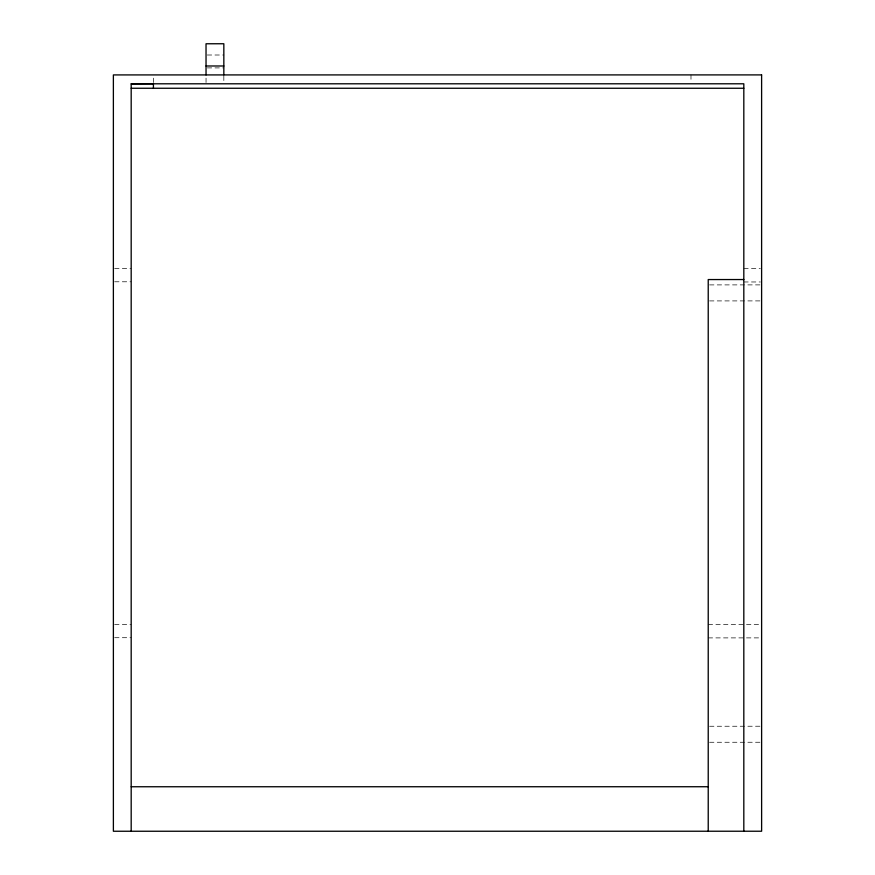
<?xml version="1.0" encoding="UTF-8"?>
<svg xmlns="http://www.w3.org/2000/svg" width="875" height="875" viewBox="0 0 875 875"><rect width="100%" height="100%" fill="white"/><g stroke="black" fill="none" stroke-linecap="round" stroke-linejoin="round"><path stroke-width="0.66" stroke-dasharray="4.38 3.28" d="M153.42 82.534L153.42 76.169M206.041 82.523L206.041 76.158M207.309 55.005L223.836 55.005M207.309 67.9L223.836 67.9M114.658 268.439L131.184 268.428M743.816 268.625L760.342 268.614M114.658 281.783L131.184 281.783M743.816 281.969L760.342 281.969M709.559 284.9L761.611 284.889M709.559 300.913L761.611 300.902M114.658 624.367L131.184 624.356M708.225 624.553L760.277 624.542M114.658 637.711L131.184 637.711M708.225 637.897L760.277 637.886M709.559 726.25L761.611 726.228M709.559 742.262L761.611 742.252M690.987 74.889L690.987 82.523M223.836 76.158L223.836 82.523"/><path stroke-width="1.31" d="M131.184 83.88L153.42 83.792L153.42 88.255M206.041 65.986L223.836 65.986M131.184 88.255L743.816 88.255M743.816 279.541L708.225 279.562L708.225 831.228M131.184 786.756L708.225 786.734M743.816 831.228L743.816 83.792L131.184 83.803L131.184 831.228M223.836 74.911L223.836 43.75L206.03 43.772L206.041 74.911M761.611 74.9L113.378 74.922L113.389 831.25L761.622 831.228L761.611 74.9"/></g></svg>
